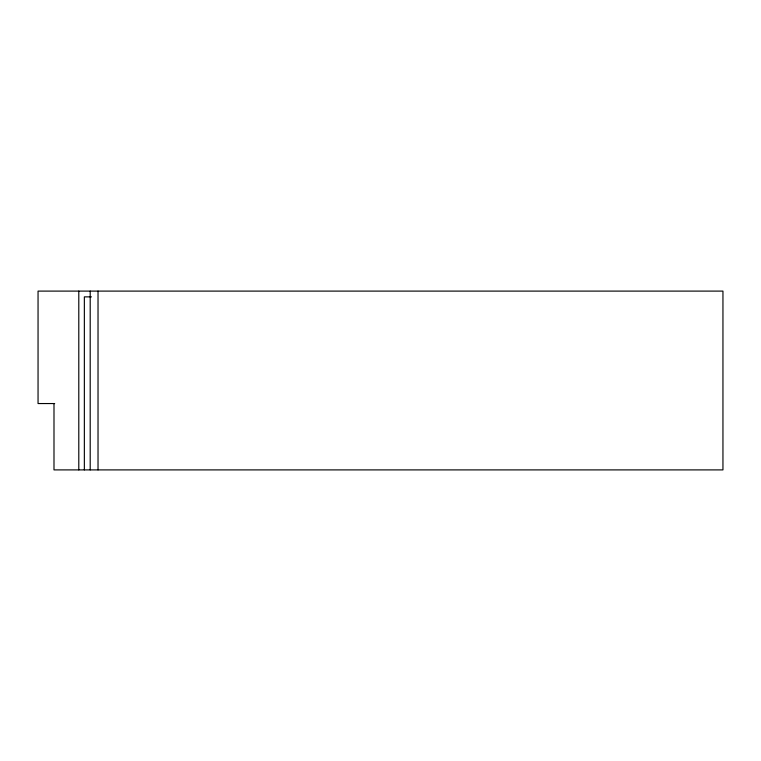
<?xml version="1.0" encoding="UTF-8"?>
<svg xmlns="http://www.w3.org/2000/svg" width="761" height="761" viewBox="0 0 761 761"><rect width="100%" height="100%" fill="white"/><g stroke="black" fill="none" stroke-linecap="round" stroke-linejoin="round"><path stroke-width="1.14" d="M91.444 296.866L84.357 296.866L84.357 469.898M54.687 403.549L38.05 403.549L38.05 291.102L722.95 291.102L722.95 469.898L53.993 469.898L53.993 403.549M98.026 291.102L98.026 469.898M90.198 291.102L90.198 469.898M78.792 291.102L78.792 469.898"/></g></svg>
